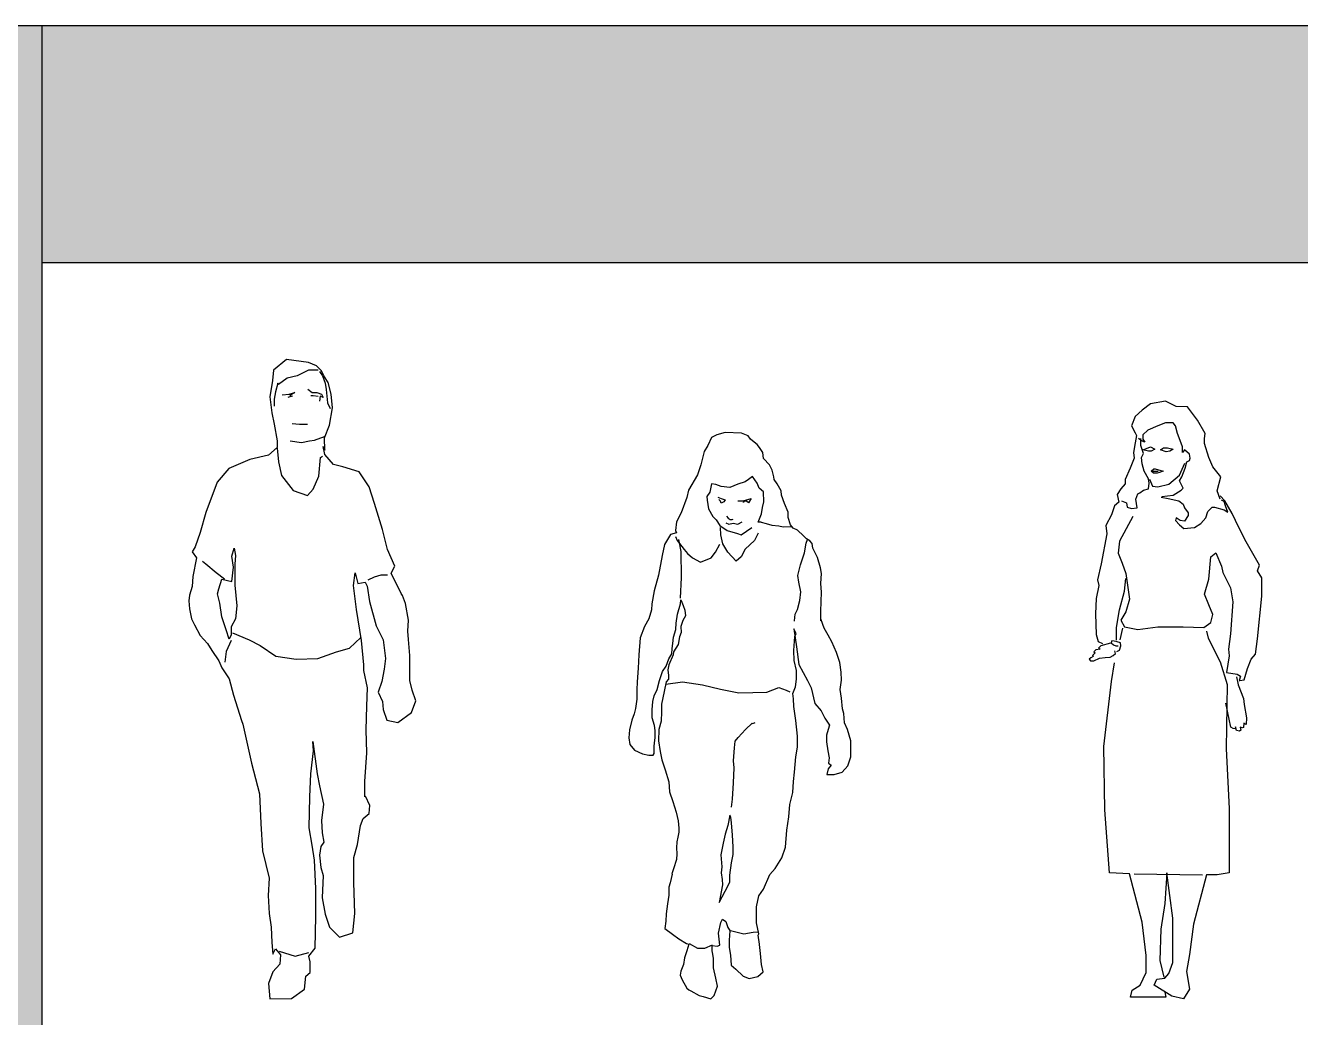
# Model space of a CAD drawing. Header units: millimetres. Extents: x 80073 to 99926, y 37306 to 52946.
# Drawn here: x 81981 to 85657, y 50086 to 52946 of the extents above; entities that cross this region are included whole.
import ezdxf

# ---------------------------------------------------------------- set-up
doc = ezdxf.new("R2010")
doc.units = ezdxf.units.MM
doc.layers.add('www.cad-blocks.net', color=7, linetype='Continuous')

# ---------------------------------------------------------------- blocks, each defined once
blk = doc.blocks.new('A$C25611613')
for p, q in [((0.2816, 1.8441), (0.244, 1.8137)), ((0.3442, 1.8351), (0.2816, 1.8441)), ((0.244, 1.8137), (0.2404, 1.7833)), ((0.3674, 1.8261), (0.3442, 1.8351)), ((0.3817, 1.8118), (0.3674, 1.8261)), ((0.3889, 1.7975), (0.3817, 1.8118)), ((0.2404, 1.7833), (0.2332, 1.7368)), ((0.4014, 1.7778), (0.3889, 1.7975)), ((0.4103, 1.7438), (0.4014, 1.7778)), ((0.2332, 1.7368), (0.2385, 1.6903)), ((0.4138, 1.7044), (0.4103, 1.7438)), ((0.4048, 1.6544), (0.4138, 1.7044)), ((0.2385, 1.6903), (0.2456, 1.6581)), ((0.2456, 1.6581), (0.2545, 1.6098)), ((0.3905, 1.6186), (0.4048, 1.6544)), ((0.3922, 1.5828), (0.3905, 1.6186)), ((0.2545, 1.5901), (0.2294, 1.5687)), ((0.2545, 1.6098), (0.2545, 1.5901)), ((0.3922, 1.5703), (0.3869, 1.5936)), ((0.3869, 1.5936), (0.3922, 1.5828)), ((0.1757, 1.5562), (0.1149, 1.5295)), ((0.2294, 1.5687), (0.1757, 1.5562)), ((0.4172, 1.5417), (0.3922, 1.5703)), ((0.1149, 1.5295), (0.0809, 1.4902)), ((0.444, 1.5345), (0.4172, 1.5417)), ((0.4905, 1.5201), (0.444, 1.5345)), ((0.5191, 1.4772), (0.4905, 1.5201)), ((0.0809, 1.4902), (0.0486, 1.4026)), ((0.5351, 1.4288), (0.5191, 1.4772)), ((0.0486, 1.4026), (0.0324, 1.3453)), ((0.5583, 1.3537), (0.5351, 1.4288)), ((0.0324, 1.3453), (0.0181, 1.3042)), ((0.5726, 1.2964), (0.5583, 1.3537)), ((0.0181, 1.3042), (0.0091, 1.2899)), ((0.0091, 1.2899), (0.0216, 1.272)), ((0.594, 1.2481), (0.5726, 1.2964)), ((0.0216, 1.272), (0.0108, 1.2184)), ((0.0108, 1.2184), (0.009, 1.1897)), ((0.4741, 1.1928), (0.4795, 1.2286)), ((0.4795, 1.2286), (0.4866, 1.1982)), ((0.5832, 1.2285), (0.594, 1.2481)), ((0.6118, 1.1694), (0.5832, 1.2285)), ((0.009, 1.1897), (0.0018, 1.1647)), ((0.4829, 1.123), (0.4741, 1.1928)), ((0.4866, 1.1982), (0.5081, 1.2017)), ((0.5081, 1.2017), (0.5134, 1.191)), ((0.5134, 1.191), (0.5205, 1.1462)), ((0.0018, 1.1647), (0, 1.1486)), ((0, 1.1486), (0.0018, 1.1254)), ((0.5205, 1.1462), (0.5401, 1.0765)), ((0.6153, 1.164), (0.6118, 1.1694)), ((0.6243, 1.1408), (0.6153, 1.164)), ((0.6331, 1.0925), (0.6243, 1.1408)), ((0.0018, 1.1254), (0.0071, 1.0967)), ((0.4971, 1.0336), (0.4829, 1.123)), ((0.0071, 1.0967), (0.016, 1.0788)), ((0.016, 1.0788), (0.0321, 1.0484)), ((0.5401, 1.0765), (0.5597, 1.0353)), ((0.6313, 1.0603), (0.6331, 1.0925)), ((0.0321, 1.0484), (0.0535, 1.0251)), ((0.1251, 1.0555), (0.1734, 1.0357)), ((0.1734, 1.0357), (0.2056, 1.0196)), ((0.4631, 1.0122), (0.4954, 1.0425)), ((0.5042, 0.9638), (0.4971, 1.0336)), ((0.5597, 1.0353), (0.5668, 0.9816)), ((0.6331, 1.037), (0.6313, 1.0603)), ((0.6366, 0.9905), (0.6331, 1.037)), ((0.0535, 1.0251), (0.066, 1.0054)), ((0.066, 1.0054), (0.0857, 0.975)), ((0.2056, 1.0196), (0.2502, 0.9891)), ((0.3719, 0.9818), (0.4255, 1.0015)), ((0.4255, 1.0015), (0.4631, 1.0122)), ((0.0857, 0.975), (0.0946, 0.9553)), ((0.2502, 0.9891), (0.3093, 0.9801)), ((0.3093, 0.9801), (0.3719, 0.9818)), ((0.5042, 0.9477), (0.5042, 0.9638)), ((0.5668, 0.9816), (0.5632, 0.9512)), ((0.6365, 0.9189), (0.6366, 0.9905)), ((0.0946, 0.9553), (0.116, 0.9231)), ((0.116, 0.9231), (0.1285, 0.8766)), ((0.5149, 0.8976), (0.5042, 0.9477)), ((0.5632, 0.9512), (0.556, 0.9155)), ((0.513, 0.844), (0.5149, 0.8976)), ((0.556, 0.9155), (0.5453, 0.8851)), ((0.5453, 0.8851), (0.5578, 0.8582)), ((0.6436, 0.8903), (0.6365, 0.9189)), ((0.6543, 0.8599), (0.6436, 0.8903)), ((0.1285, 0.8766), (0.1517, 0.8032)), ((0.5578, 0.8582), (0.5595, 0.835)), ((0.6418, 0.8259), (0.6543, 0.8599)), ((0.5112, 0.776), (0.513, 0.844)), ((0.5595, 0.835), (0.5702, 0.8045)), ((0.6024, 0.7974), (0.6418, 0.8259)), ((0.1517, 0.8032), (0.1552, 0.7925)), ((0.1552, 0.7925), (0.1801, 0.6798)), ((0.5129, 0.7098), (0.5112, 0.776)), ((0.5702, 0.8045), (0.6024, 0.7974)), ((0.359, 0.7153), (0.3573, 0.7422)), ((0.3573, 0.7422), (0.3697, 0.6491)), ((0.3518, 0.6492), (0.359, 0.7153)), ((0.5074, 0.6275), (0.5129, 0.7098)), ((0.1801, 0.6798), (0.2033, 0.5921)), ((0.3482, 0.583), (0.3518, 0.6492)), ((0.3697, 0.6491), (0.3768, 0.6152)), ((0.5074, 0.5828), (0.5074, 0.6275)), ((0.2033, 0.5921), (0.2068, 0.5062)), ((0.3768, 0.6152), (0.3875, 0.5615)), ((0.3463, 0.4936), (0.3482, 0.583)), ((0.3875, 0.5615), (0.3821, 0.515)), ((0.5092, 0.5846), (0.5074, 0.5828)), ((0.5216, 0.5578), (0.5092, 0.5846)), ((0.5198, 0.5345), (0.5216, 0.5578)), ((0.3821, 0.515), (0.3838, 0.4792)), ((0.4947, 0.5005), (0.5019, 0.5202)), ((0.5019, 0.5202), (0.5198, 0.5345)), ((0.2068, 0.5062), (0.2121, 0.4275)), ((0.3552, 0.4435), (0.3463, 0.4936)), ((0.3838, 0.4792), (0.3892, 0.4524)), ((0.4857, 0.4451), (0.4947, 0.5005)), ((0.3623, 0.4005), (0.3552, 0.4435)), ((0.3892, 0.4524), (0.3802, 0.4399)), ((0.475, 0.4076), (0.4857, 0.4451)), ((0.2121, 0.4275), (0.2316, 0.3488)), ((0.3802, 0.4399), (0.3766, 0.4148)), ((0.3766, 0.4148), (0.3801, 0.379)), ((0.4749, 0.3843), (0.475, 0.4076)), ((0.3658, 0.3182), (0.3623, 0.4005)), ((0.3801, 0.379), (0.3873, 0.3558)), ((0.4749, 0.336), (0.4749, 0.3843)), ((0.2316, 0.3488), (0.228, 0.2987)), ((0.3873, 0.3558), (0.3836, 0.2914)), ((0.4784, 0.2466), (0.4749, 0.336)), ((0.228, 0.2987), (0.2315, 0.2468)), ((0.3657, 0.2378), (0.3658, 0.3182)), ((0.3836, 0.2914), (0.3925, 0.2449)), ((0.2315, 0.2468), (0.2368, 0.2075)), ((0.3638, 0.1465), (0.3657, 0.2378)), ((0.3925, 0.2449), (0.405, 0.2073)), ((0.4729, 0.1911), (0.4784, 0.2466)), ((0.2368, 0.2075), (0.2386, 0.1628)), ((0.405, 0.2073), (0.4336, 0.1786)), ((0.4336, 0.1786), (0.4729, 0.1911)), ((0.2386, 0.1628), (0.2421, 0.1288)), ((0.2421, 0.1288), (0.2493, 0.1449)), ((0.2493, 0.1449), (0.2636, 0.127)), ((0.2636, 0.127), (0.2618, 0.1001)), ((0.3459, 0.1233), (0.3638, 0.1465)), ((0.3494, 0.1072), (0.3459, 0.1233)), ((0.2421, 0.0787), (0.2295, 0.0447)), ((0.2618, 0.1001), (0.2421, 0.0787)), ((0.3369, 0.0661), (0.3494, 0.0768)), ((0.3494, 0.0768), (0.3494, 0.1072)), ((0.2295, 0.0447), (0.233, 0)), ((0.3332, 0.0285), (0.3369, 0.0661)), ((0.233, 0), (0.2956, 0.0017)), ((0.2956, 0.0017), (0.3332, 0.0285))]:
    blk.add_line(p, q)
for points in [[(0.3728, 1.8136), (0.3442, 1.8136), (0.312, 1.7976), (0.2833, 1.7904), (0.2583, 1.7726), (0.2565, 1.7762), (0.2493, 1.7511), (0.2457, 1.7297), (0.2457, 1.71)], [(0.3764, 1.81), (0.3853, 1.7975), (0.3924, 1.776), (0.396, 1.7581), (0.3995, 1.7188), (0.4067, 1.7027)], [(0.269, 1.7422), (0.2886, 1.7439), (0.3048, 1.7493), (0.2904, 1.7403), (0.2976, 1.7386), (0.2851, 1.735)], [(0.3423, 1.7582), (0.3548, 1.7492), (0.3691, 1.7492), (0.3817, 1.7438), (0.387, 1.7349), (0.3781, 1.7385), (0.3763, 1.7242)], [(0.3512, 1.7403), (0.3584, 1.7403), (0.3727, 1.7385)], [(0.2975, 1.6598), (0.319, 1.658), (0.3368, 1.658), (0.3422, 1.658)], [(0.2921, 1.6098), (0.3243, 1.6044), (0.3475, 1.6097), (0.3618, 1.6115), (0.3905, 1.6222)], [(0.2545, 1.5883), (0.258, 1.549), (0.2669, 1.5096), (0.3009, 1.4667), (0.342, 1.4523), (0.3581, 1.4702), (0.3742, 1.5077), (0.3797, 1.5614), (0.385, 1.565)], [(0.1307, 1.3005), (0.1343, 1.279), (0.1325, 1.254), (0.1324, 1.1932), (0.1377, 1.1341), (0.1341, 1.0966), (0.1215, 1.0733), (0.1215, 1.0501), (0.1161, 1.0376), (0.1072, 1.0644), (0.0947, 1.102), (0.0894, 1.1414), (0.0823, 1.1682), (0.0859, 1.1825), (0.0949, 1.2111), (0.1235, 1.2039), (0.1289, 1.2451), (0.1236, 1.2773), (0.1307, 1.3005)], [(0.102, 1.2111), (0.0788, 1.229), (0.0484, 1.2541), (0.0395, 1.2613)], [(0.517, 1.2088), (0.5349, 1.2178), (0.5546, 1.2231), (0.5725, 1.2231)], [(0.1215, 1.034), (0.1072, 1.0018), (0.1035, 0.9714)], [(0.26, 0.1377), (0.3065, 0.1233), (0.3459, 0.134)]]:
    blk.add_lwpolyline(points)
blk = doc.blocks.new('A$C5254737B')
for p, q in [((0.2382, 1.6194), (0.2271, 1.5961)), ((0.253, 1.6268), (0.2382, 1.6194)), ((0.2776, 1.6341), (0.253, 1.6268)), ((0.3244, 1.6315), (0.2776, 1.6341)), ((0.344, 1.6241), (0.3244, 1.6315)), ((0.3502, 1.6142), (0.344, 1.6241)), ((0.2271, 1.5961), (0.2172, 1.5789)), ((0.3563, 1.6093), (0.3502, 1.6142)), ((0.3698, 1.5994), (0.3563, 1.6093)), ((0.376, 1.5908), (0.3698, 1.5994)), ((0.3858, 1.576), (0.376, 1.5908)), ((0.2172, 1.5789), (0.2073, 1.5407)), ((0.3882, 1.5588), (0.3858, 1.576)), ((0.4054, 1.5403), (0.3882, 1.5588)), ((0.1974, 1.5112), (0.1714, 1.467)), ((0.2073, 1.5407), (0.1974, 1.5112)), ((0.4127, 1.5255), (0.4054, 1.5403)), ((0.4176, 1.5058), (0.4127, 1.5255)), ((0.2379, 1.4853), (0.2329, 1.4619)), ((0.2502, 1.484), (0.2379, 1.4853)), ((0.2662, 1.4778), (0.2502, 1.484)), ((0.2908, 1.4753), (0.2662, 1.4778)), ((0.3142, 1.4851), (0.2908, 1.4753)), ((0.3351, 1.4912), (0.3142, 1.4851)), ((0.345, 1.4986), (0.3351, 1.4912)), ((0.3561, 1.5072), (0.345, 1.4986)), ((0.3696, 1.4874), (0.3561, 1.5072)), ((0.3757, 1.4727), (0.3696, 1.4874)), ((0.388, 1.4628), (0.3757, 1.4727)), ((0.4188, 1.4984), (0.4176, 1.5058)), ((0.4274, 1.4861), (0.4188, 1.4984)), ((0.4384, 1.4651), (0.4274, 1.4861)), ((0.1664, 1.4461), (0.1503, 1.4018)), ((0.1714, 1.467), (0.1664, 1.4461)), ((0.2329, 1.4619), (0.2243, 1.4496)), ((0.2243, 1.4496), (0.2255, 1.4385)), ((0.2255, 1.4385), (0.2291, 1.4139)), ((0.2563, 1.4471), (0.2661, 1.4434)), ((0.2636, 1.436), (0.2587, 1.4409)), ((0.2661, 1.4298), (0.2636, 1.436)), ((0.2661, 1.4434), (0.2772, 1.4397)), ((0.2772, 1.4397), (0.2735, 1.4335)), ((0.3141, 1.4371), (0.3252, 1.4371)), ((0.3252, 1.4371), (0.3362, 1.4383)), ((0.3301, 1.4322), (0.3289, 1.4371)), ((0.3325, 1.4358), (0.3301, 1.4322)), ((0.3387, 1.4358), (0.3325, 1.4358)), ((0.3362, 1.4383), (0.3523, 1.4432)), ((0.3448, 1.4309), (0.3387, 1.4358)), ((0.3473, 1.4358), (0.3448, 1.4309)), ((0.3523, 1.4432), (0.3473, 1.4358)), ((0.3891, 1.4333), (0.388, 1.4628)), ((0.4396, 1.4528), (0.4384, 1.4651)), ((0.4482, 1.4294), (0.4396, 1.4528)), ((0.1503, 1.4018), (0.1368, 1.376)), ((0.2291, 1.4139), (0.2414, 1.3918)), ((0.2735, 1.4335), (0.2661, 1.4298)), ((0.373, 1.3755), (0.3817, 1.3988)), ((0.3817, 1.3988), (0.3854, 1.4173)), ((0.3854, 1.4173), (0.3891, 1.4333)), ((0.4592, 1.4036), (0.4482, 1.4294)), ((0.4592, 1.3888), (0.4592, 1.4036)), ((0.1368, 1.376), (0.1342, 1.3514)), ((0.2414, 1.3918), (0.2512, 1.3819)), ((0.2512, 1.3819), (0.2622, 1.3659)), ((0.2622, 1.3659), (0.2831, 1.351)), ((0.2795, 1.3732), (0.2881, 1.3695)), ((0.2808, 1.3929), (0.2857, 1.3867)), ((0.2857, 1.3867), (0.2918, 1.383)), ((0.2881, 1.3695), (0.3004, 1.3719)), ((0.2918, 1.383), (0.298, 1.383)), ((0.298, 1.383), (0.3004, 1.3842)), ((0.3004, 1.3719), (0.3139, 1.3694)), ((0.3139, 1.3694), (0.3263, 1.3756)), ((0.3816, 1.3754), (0.373, 1.3755)), ((0.3816, 1.3754), (0.3952, 1.3717)), ((0.3952, 1.3717), (0.4124, 1.3668)), ((0.4124, 1.3668), (0.4321, 1.3643)), ((0.4321, 1.3643), (0.4444, 1.3618)), ((0.4444, 1.3618), (0.4699, 1.3626)), ((0.4653, 1.3679), (0.4592, 1.3888)), ((0.4739, 1.358), (0.4653, 1.3679)), ((0.1194, 1.3391), (0.1022, 1.3108)), ((0.1367, 1.344), (0.1194, 1.3391)), ((0.1342, 1.3514), (0.1367, 1.344)), ((0.1342, 1.3342), (0.1391, 1.3218)), ((0.1501, 1.291), (0.144, 1.3255)), ((0.2646, 1.3388), (0.2635, 1.3597)), ((0.2707, 1.3129), (0.2646, 1.3388)), ((0.2831, 1.351), (0.3126, 1.3424)), ((0.3126, 1.3424), (0.3237, 1.3387)), ((0.3237, 1.3387), (0.3545, 1.3595)), ((0.3729, 1.3435), (0.3618, 1.3226)), ((0.4862, 1.3518), (0.4739, 1.358)), ((0.5034, 1.3358), (0.4862, 1.3518)), ((0.512, 1.3272), (0.5034, 1.3358)), ((0.5107, 1.3149), (0.5145, 1.3255)), ((0.5218, 1.321), (0.512, 1.3272)), ((0.1022, 1.3108), (0.0959, 1.2789)), ((0.1391, 1.3218), (0.1587, 1.296)), ((0.1512, 1.216), (0.1501, 1.291)), ((0.1587, 1.296), (0.1685, 1.2849)), ((0.2374, 1.2724), (0.2498, 1.2884)), ((0.2498, 1.2884), (0.2621, 1.3117)), ((0.2855, 1.2883), (0.2707, 1.3129)), ((0.3088, 1.2624), (0.2855, 1.2883)), ((0.3347, 1.2968), (0.3236, 1.2747)), ((0.3618, 1.3226), (0.3347, 1.2968)), ((0.5057, 1.2866), (0.5107, 1.3149)), ((0.5279, 1.3136), (0.5218, 1.321)), ((0.5304, 1.3), (0.5279, 1.3136)), ((0.5438, 1.2729), (0.5304, 1.3)), ((0.0959, 1.2789), (0.0847, 1.2223)), ((0.1685, 1.2849), (0.1833, 1.2725)), ((0.1833, 1.2725), (0.2066, 1.2602)), ((0.2066, 1.2602), (0.2374, 1.2724)), ((0.3236, 1.2747), (0.3088, 1.2624)), ((0.4871, 1.2214), (0.4946, 1.2521)), ((0.4946, 1.2521), (0.5057, 1.2866)), ((0.5524, 1.2434), (0.5438, 1.2729)), ((0.0847, 1.2223), (0.0723, 1.1768)), ((0.1486, 1.1557), (0.1512, 1.216)), ((0.4895, 1.2017), (0.4871, 1.2214)), ((0.5548, 1.2274), (0.5524, 1.2434)), ((0.5535, 1.1979), (0.5548, 1.2274)), ((0.0723, 1.1768), (0.0661, 1.1399)), ((0.4956, 1.1746), (0.4895, 1.2017)), ((0.5547, 1.1732), (0.5535, 1.1979)), ((0.0661, 1.1399), (0.0648, 1.1227)), ((0.1399, 1.1102), (0.1485, 1.1397)), ((0.1485, 1.1397), (0.1498, 1.1508)), ((0.1498, 1.1508), (0.151, 1.1495)), ((0.151, 1.1495), (0.1559, 1.1348)), ((0.4857, 1.1229), (0.4931, 1.1488)), ((0.4931, 1.1488), (0.4956, 1.1746)), ((0.5533, 1.1179), (0.5546, 1.1462)), ((0.5546, 1.1462), (0.5547, 1.1732)), ((0.0648, 1.1227), (0.0574, 1.0968)), ((0.1361, 1.0843), (0.1399, 1.1102)), ((0.1632, 1.1052), (0.1558, 1.0917)), ((0.1559, 1.1348), (0.1608, 1.1212)), ((0.1608, 1.1212), (0.1632, 1.1052)), ((0.477, 1.091), (0.4795, 1.1094)), ((0.4795, 1.1094), (0.4857, 1.1229)), ((0.5533, 1.0908), (0.5533, 1.1179)), ((0.045, 1.0747), (0.0326, 1.0415)), ((0.0574, 1.0968), (0.045, 1.0747)), ((0.1348, 1.0659), (0.1361, 1.0843)), ((0.1558, 1.0917), (0.1496, 1.0745)), ((0.1496, 1.0745), (0.1508, 1.0572)), ((0.4818, 1.054), (0.4757, 1.0676)), ((0.4757, 1.0676), (0.483, 1.0159)), ((0.477, 1.0897), (0.477, 1.091)), ((0.5545, 1.0933), (0.5533, 1.0908)), ((0.5631, 1.0699), (0.5545, 1.0933)), ((0.5741, 1.0489), (0.5631, 1.0699)), ((0.0326, 1.0415), (0.0288, 0.9923)), ((0.1261, 1.0253), (0.1286, 1.0438)), ((0.1286, 1.0438), (0.1348, 1.0659)), ((0.1459, 1.0449), (0.1421, 1.0228)), ((0.1508, 1.0572), (0.1459, 1.0449)), ((0.4756, 1.0048), (0.4781, 1.0454)), ((0.4781, 1.0454), (0.4818, 1.054)), ((0.5851, 1.0304), (0.5741, 1.0489)), ((0.5986, 0.9996), (0.5851, 1.0304)), ((0.115, 0.981), (0.1236, 0.9958)), ((0.1236, 0.9958), (0.1249, 1.0105)), ((0.1249, 1.0105), (0.1261, 1.0253)), ((0.1285, 1.0007), (0.1273, 0.9921)), ((0.1421, 1.0228), (0.1285, 1.0007)), ((0.4767, 0.9765), (0.4756, 1.0048)), ((0.483, 1.0159), (0.4902, 0.9642)), ((0.6084, 0.9701), (0.5986, 0.9996)), ((0.0288, 0.9923), (0.0263, 0.9542)), ((0.0964, 0.9442), (0.1075, 0.9601)), ((0.1075, 0.9601), (0.115, 0.981)), ((0.1149, 0.9638), (0.1124, 0.949)), ((0.1273, 0.9921), (0.1149, 0.9638)), ((0.4828, 0.947), (0.4767, 0.9765)), ((0.4902, 0.9642), (0.5147, 0.9186)), ((0.612, 0.943), (0.6084, 0.9701)), ((0.0263, 0.9542), (0.0237, 0.9148)), ((0.0877, 0.9183), (0.0964, 0.9442)), ((0.1136, 0.922), (0.1074, 0.9146)), ((0.1124, 0.949), (0.1136, 0.933)), ((0.1136, 0.933), (0.1136, 0.922)), ((0.4802, 0.9002), (0.4828, 0.9224)), ((0.4828, 0.9224), (0.4828, 0.947)), ((0.6094, 0.8926), (0.6132, 0.9196)), ((0.6132, 0.9196), (0.612, 0.943)), ((0.0225, 0.8914), (0.0224, 0.8643)), ((0.0237, 0.9148), (0.0225, 0.8914)), ((0.0729, 0.8741), (0.0815, 0.8925)), ((0.0815, 0.8925), (0.0877, 0.9183)), ((0.1012, 0.8863), (0.0937, 0.8506)), ((0.1074, 0.9146), (0.1012, 0.8863)), ((0.106, 0.9081), (0.1542, 0.9145)), ((0.1542, 0.9145), (0.212, 0.9057)), ((0.212, 0.9057), (0.2637, 0.8933)), ((0.2637, 0.8933), (0.3165, 0.8834)), ((0.3165, 0.8834), (0.3978, 0.8844)), ((0.3978, 0.8844), (0.4322, 0.8979)), ((0.4322, 0.8979), (0.4532, 0.8904)), ((0.4532, 0.8904), (0.4642, 0.8855)), ((0.4728, 0.8806), (0.4802, 0.9002)), ((0.5147, 0.9186), (0.5258, 0.8977)), ((0.5258, 0.8977), (0.5355, 0.8521)), ((0.6131, 0.8679), (0.6094, 0.8926)), ((0.0224, 0.8643), (0.0186, 0.8373)), ((0.0666, 0.8335), (0.0691, 0.8581)), ((0.0691, 0.8581), (0.0729, 0.8741)), ((0.0937, 0.8506), (0.0937, 0.8285)), ((0.474, 0.8658), (0.4728, 0.8806)), ((0.4752, 0.8436), (0.474, 0.8658)), ((0.5355, 0.8521), (0.5539, 0.8311)), ((0.6155, 0.8372), (0.6131, 0.8679)), ((0.0149, 0.8225), (0.0087, 0.8041)), ((0.0186, 0.8373), (0.0149, 0.8225)), ((0.0666, 0.8113), (0.0666, 0.8335)), ((0.0739, 0.7892), (0.0666, 0.8113)), ((0.0937, 0.8285), (0.0924, 0.8014)), ((0.4813, 0.803), (0.4752, 0.8436)), ((0.5539, 0.8311), (0.565, 0.8102)), ((0.565, 0.8102), (0.5784, 0.7893)), ((0.6191, 0.8236), (0.6155, 0.8372)), ((0.6215, 0.7965), (0.6191, 0.8236)), ((0.0013, 0.7758), (0, 0.7536)), ((0.0087, 0.8041), (0.0013, 0.7758)), ((0.0751, 0.7744), (0.0739, 0.7892)), ((0.0751, 0.7535), (0.0751, 0.7744)), ((0.0862, 0.7768), (0.0849, 0.7448)), ((0.0924, 0.8014), (0.0862, 0.7768)), ((0.315, 0.7542), (0.336, 0.7775)), ((0.336, 0.7775), (0.3557, 0.7959)), ((0.3557, 0.7959), (0.357, 0.7947)), ((0.357, 0.7947), (0.3643, 0.7971)), ((0.4861, 0.7575), (0.4813, 0.803)), ((0.5747, 0.777), (0.5698, 0.761)), ((0.5784, 0.7893), (0.5747, 0.777)), ((0.6301, 0.7768), (0.6215, 0.7965)), ((0.6399, 0.7448), (0.6301, 0.7768)), ((0, 0.7536), (0.0024, 0.7339)), ((0.0725, 0.7289), (0.075, 0.7461)), ((0.075, 0.7461), (0.0751, 0.7535)), ((0.0849, 0.7448), (0.0897, 0.7141)), ((0.3039, 0.7246), (0.3064, 0.7431)), ((0.3064, 0.7431), (0.315, 0.7542)), ((0.486, 0.7267), (0.4861, 0.7575)), ((0.5698, 0.761), (0.5697, 0.7413)), ((0.5697, 0.7413), (0.5734, 0.7154)), ((0.6398, 0.7251), (0.6399, 0.7448)), ((0.0024, 0.7339), (0.0159, 0.7179)), ((0.0159, 0.7179), (0.0393, 0.7068)), ((0.0393, 0.7068), (0.0577, 0.703)), ((0.0577, 0.703), (0.0651, 0.703)), ((0.0651, 0.703), (0.07, 0.703)), ((0.07, 0.703), (0.0725, 0.7079)), ((0.0725, 0.7079), (0.0725, 0.7289)), ((0.0897, 0.7141), (0.0946, 0.6894)), ((0.3013, 0.6865), (0.3039, 0.7246)), ((0.481, 0.6984), (0.486, 0.7267)), ((0.5734, 0.7154), (0.577, 0.6957)), ((0.6398, 0.6981), (0.6398, 0.7251)), ((0.0946, 0.6894), (0.1044, 0.6611)), ((0.3012, 0.6237), (0.3038, 0.6668)), ((0.3038, 0.6668), (0.3013, 0.6865)), ((0.4772, 0.6541), (0.481, 0.6984)), ((0.5745, 0.6637), (0.5707, 0.6478)), ((0.5831, 0.6748), (0.5745, 0.6637)), ((0.577, 0.6957), (0.5757, 0.6797)), ((0.5757, 0.6797), (0.5831, 0.6748)), ((0.6151, 0.6538), (0.6311, 0.6722)), ((0.6311, 0.6722), (0.6398, 0.6981)), ((0.1044, 0.6611), (0.1154, 0.6266)), ((0.1154, 0.6266), (0.1166, 0.5971)), ((0.4722, 0.5951), (0.4747, 0.6271)), ((0.4747, 0.6271), (0.4772, 0.6541)), ((0.5707, 0.6478), (0.5917, 0.6477)), ((0.5917, 0.6477), (0.6151, 0.6538)), ((0.1166, 0.5971), (0.1263, 0.57)), ((0.2986, 0.5758), (0.3012, 0.6237)), ((0.4635, 0.5606), (0.4722, 0.5951)), ((0.1263, 0.57), (0.1361, 0.5392)), ((0.2961, 0.5536), (0.2986, 0.5758)), ((0.4609, 0.5249), (0.4635, 0.5606)), ((0.1361, 0.5392), (0.1422, 0.5134)), ((0.2911, 0.5302), (0.2849, 0.5007)), ((0.2936, 0.5241), (0.2911, 0.5302)), ((0.296, 0.5081), (0.2936, 0.5241)), ((0.4547, 0.4868), (0.4609, 0.5249)), ((0.1434, 0.4814), (0.1409, 0.4666)), ((0.1422, 0.5134), (0.1434, 0.4924)), ((0.1434, 0.4924), (0.1434, 0.4814)), ((0.2849, 0.5007), (0.2775, 0.4749)), ((0.2984, 0.4724), (0.296, 0.5081)), ((0.4509, 0.4376), (0.4547, 0.4868)), ((0.1384, 0.4531), (0.1371, 0.4358)), ((0.1409, 0.4666), (0.1384, 0.4531)), ((0.2713, 0.4491), (0.265, 0.4159)), ((0.2775, 0.4749), (0.2713, 0.4491)), ((0.3008, 0.4392), (0.2984, 0.4724)), ((0.1383, 0.4186), (0.137, 0.4026)), ((0.1371, 0.4358), (0.1383, 0.4186)), ((0.265, 0.4159), (0.2674, 0.3814)), ((0.2958, 0.3924), (0.3007, 0.417)), ((0.3007, 0.417), (0.3008, 0.4392)), ((0.4212, 0.3761), (0.441, 0.4069)), ((0.441, 0.4069), (0.4509, 0.4376)), ((0.1284, 0.3756), (0.1234, 0.3608)), ((0.137, 0.4026), (0.1284, 0.3756)), ((0.2674, 0.3814), (0.2662, 0.3642)), ((0.2908, 0.3567), (0.2958, 0.3924)), ((0.4064, 0.3589), (0.4212, 0.3761)), ((0.1184, 0.335), (0.1147, 0.3227)), ((0.1246, 0.3596), (0.1184, 0.335)), ((0.1234, 0.3608), (0.1246, 0.3596)), ((0.2662, 0.3642), (0.2686, 0.3445)), ((0.2686, 0.3445), (0.2698, 0.3297)), ((0.2771, 0.3112), (0.2907, 0.3371)), ((0.2907, 0.3371), (0.2908, 0.3567)), ((0.3879, 0.3171), (0.4064, 0.3589)), ((0.1147, 0.2993), (0.1109, 0.2747)), ((0.1147, 0.3227), (0.1147, 0.2993)), ((0.2698, 0.3297), (0.2598, 0.2781)), ((0.2598, 0.2781), (0.2771, 0.3112)), ((0.3681, 0.2655), (0.3743, 0.2975)), ((0.3743, 0.2975), (0.3879, 0.3171)), ((0.1109, 0.2747), (0.1072, 0.2452)), ((0.368, 0.22), (0.3681, 0.2655)), ((0.1059, 0.2243), (0.1034, 0.2033)), ((0.1072, 0.2452), (0.1059, 0.2243)), ((0.2646, 0.2202), (0.2696, 0.23)), ((0.2696, 0.23), (0.2794, 0.2239)), ((0.2794, 0.2239), (0.2855, 0.2066)), ((0.1034, 0.2033), (0.1255, 0.1873)), ((0.1255, 0.1873), (0.1439, 0.1737)), ((0.2584, 0.1895), (0.2646, 0.2202)), ((0.262, 0.155), (0.2584, 0.1895)), ((0.2855, 0.2066), (0.2904, 0.198)), ((0.2904, 0.1968), (0.2891, 0.1697)), ((0.2904, 0.198), (0.2904, 0.1968)), ((0.2929, 0.198), (0.331, 0.1881)), ((0.331, 0.1881), (0.3581, 0.1929)), ((0.3581, 0.1929), (0.3741, 0.1941)), ((0.3741, 0.188), (0.368, 0.22)), ((0.3728, 0.1843), (0.3741, 0.188)), ((0.3765, 0.1584), (0.3728, 0.1843)), ((0.1439, 0.1737), (0.166, 0.1601)), ((0.166, 0.1601), (0.1722, 0.1577)), ((0.1722, 0.1577), (0.1672, 0.1392)), ((0.1734, 0.1601), (0.198, 0.1465)), ((0.2189, 0.1465), (0.2411, 0.1563)), ((0.2398, 0.1464), (0.2398, 0.1538)), ((0.2398, 0.1538), (0.2546, 0.1525)), ((0.2546, 0.1525), (0.262, 0.155)), ((0.2891, 0.1697), (0.2891, 0.1488)), ((0.2891, 0.1488), (0.2927, 0.1266)), ((0.3764, 0.1572), (0.3765, 0.1584)), ((0.3789, 0.1314), (0.3764, 0.1572)), ((0.1598, 0.1183), (0.1573, 0.0999)), ((0.1672, 0.1392), (0.1598, 0.1183)), ((0.198, 0.1465), (0.2189, 0.1465)), ((0.2398, 0.139), (0.2398, 0.1464)), ((0.2423, 0.1292), (0.2398, 0.139)), ((0.2435, 0.1169), (0.2423, 0.1292)), ((0.2434, 0.0898), (0.2435, 0.1169)), ((0.2927, 0.1266), (0.2951, 0.0971)), ((0.3825, 0.0993), (0.3789, 0.1314)), ((0.1499, 0.0802), (0.1474, 0.0691)), ((0.1573, 0.0999), (0.1499, 0.0802)), ((0.2507, 0.0603), (0.2434, 0.0898)), ((0.2951, 0.0971), (0.3086, 0.086)), ((0.3086, 0.086), (0.3295, 0.0662)), ((0.3713, 0.0649), (0.3873, 0.0784)), ((0.3873, 0.0784), (0.3825, 0.0993)), ((0.1474, 0.0691), (0.1535, 0.0556)), ((0.1535, 0.0556), (0.167, 0.0309)), ((0.2457, 0.0098), (0.2556, 0.0369)), ((0.2556, 0.0369), (0.2507, 0.0603)), ((0.3295, 0.0662), (0.3467, 0.0588)), ((0.3467, 0.0588), (0.3713, 0.0649)), ((0.167, 0.0309), (0.1731, 0.026)), ((0.1731, 0.026), (0.178, 0.0235)), ((0.178, 0.0235), (0.2026, 0.0099)), ((0.2026, 0.0099), (0.2137, 0.0074)), ((0.2137, 0.0074), (0.2358, 0)), ((0.2358, 0), (0.2457, 0.0098))]:
    blk.add_line(p, q)
blk = doc.blocks.new('A$C17C217EB')
for p, q in [((0.1823, 1.5226), (0.1985, 1.5226)), ((0.0887, 1.0362), (0.097, 1.0694)), ((0.1299, 0.3611), (0.3262, 0.3582))]:
    blk.add_line(p, q)
for points in [[(0.377, 1.441), (0.3688, 1.4654), (0.379, 1.5062), (0.3566, 1.5348), (0.3443, 1.5613), (0.3321, 1.6021), (0.3321, 1.6164), (0.3341, 1.6307), (0.3117, 1.6695), (0.2831, 1.7082), (0.2503, 1.7087), (0.2198, 1.7245), (0.1769, 1.7164), (0.1524, 1.698), (0.132, 1.6797), (0.1218, 1.6531), (0.132, 1.6327), (0.136, 1.6246), (0.132, 1.6042), (0.1279, 1.5756), (0.1299, 1.5593), (0.1177, 1.5307), (0.1034, 1.4981), (0.1034, 1.4858), (0.0911, 1.4716), (0.0809, 1.4552), (0.085, 1.4328), (0.0727, 1.4226), (0.0646, 1.3961), (0.0482, 1.3655), (0.0503, 1.341), (0.0339, 1.2553), (0.0237, 1.2084), (0.0278, 1.1921), (0.0197, 1.1553), (0.0176, 1.1104), (0.0197, 1.0513), (0.0258, 1.0309), (0.038, 1.0248)], [(0.2096, 1.4491), (0.2422, 1.4532), (0.2647, 1.4675), (0.2708, 1.4736), (0.2606, 1.494), (0.2667, 1.5062), (0.2769, 1.5307), (0.281, 1.5491), (0.2892, 1.5532), (0.2912, 1.5593), (0.2892, 1.5715), (0.2749, 1.5838), (0.2688, 1.5756), (0.2688, 1.5919), (0.2626, 1.6103), (0.2545, 1.6307), (0.2484, 1.6531), (0.2422, 1.6613), (0.2198, 1.6613), (0.1973, 1.6531), (0.1687, 1.6409), (0.1544, 1.6266), (0.1544, 1.6144), (0.1605, 1.6062), (0.1524, 1.6083), (0.1422, 1.6164)], [(0.0932, 1.4369), (0.1075, 1.4308), (0.1095, 1.4185), (0.1218, 1.4144), (0.1381, 1.4165), (0.136, 1.4287), (0.134, 1.441), (0.1401, 1.4573), (0.1463, 1.4593), (0.1565, 1.4675), (0.1708, 1.4716), (0.1728, 1.4879), (0.1708, 1.5001), (0.1585, 1.5226), (0.1524, 1.543), (0.1503, 1.5613), (0.1565, 1.5736), (0.1483, 1.596), (0.1483, 1.6164)], [(0.174, 1.4993), (0.1824, 1.4792), (0.1982, 1.4771), (0.2299, 1.4845), (0.2605, 1.5109), (0.2753, 1.5457)], [(0.1253, 1.3915), (0.087, 1.3206), (0.083, 1.2859), (0.0952, 1.2573), (0.1054, 1.2267), (0.1156, 1.1533), (0.1054, 1.1166), (0.0911, 1.0921), (0.1013, 1.0737), (0.1401, 1.0656), (0.1973, 1.0737), (0.2708, 1.0737), (0.33, 1.0717), (0.3505, 1.086), (0.3566, 1.1084), (0.3443, 1.137), (0.3321, 1.1676), (0.3443, 1.2104), (0.3503, 1.2748), (0.3646, 1.2871), (0.381, 1.2483), (0.3851, 1.2299), (0.4076, 1.1859), (0.4138, 1.1451), (0.4076, 1.0533), (0.4015, 1.0084), (0.4035, 0.9901), (0.3954, 0.9411), (0.426, 0.937), (0.4362, 0.9309), (0.4321, 0.9187), (0.4342, 0.9187), (0.4464, 0.9207), (0.4566, 0.9533), (0.4668, 0.9799), (0.4791, 0.9942), (0.4852, 1.039), (0.4975, 1.1614), (0.4975, 1.2145), (0.4852, 1.2349), (0.4913, 1.2512), (0.4485, 1.3247), (0.4219, 1.3798), (0.4117, 1.4002), (0.3913, 1.4369), (0.377, 1.4512)], [(0.2075, 1.4471), (0.2279, 1.443), (0.2586, 1.4369), (0.2708, 1.4267), (0.2749, 1.4165), (0.2851, 1.4022), (0.2851, 1.394), (0.2749, 1.3777), (0.2626, 1.3798), (0.2504, 1.3879), (0.2484, 1.3798), (0.2606, 1.3675), (0.2729, 1.3573), (0.3035, 1.3594), (0.3219, 1.3716), (0.3362, 1.3879), (0.3423, 1.4063), (0.3545, 1.4185), (0.3607, 1.4185), (0.3892, 1.4104), (0.3995, 1.4042), (0.3933, 1.4226), (0.3892, 1.4348), (0.3811, 1.4389)], [(0.0789, 1.035), (0.0789, 1.0717), (0.087, 1.1227), (0.1013, 1.1757), (0.1054, 1.2125)], [(0.0795, 1.0019), (0.0871, 1.0061), (0.0906, 1.0181), (0.0897, 1.0275), (0.0803, 1.03), (0.0718, 1.0317), (0.0649, 1.0326), (0.0632, 1.0275), (0.0701, 1.0215), (0.0769, 1.0181), (0.0837, 1.0181)], [(0.3376, 1.0604), (0.3433, 1.0405), (0.3774, 0.9723), (0.3973, 0.9069), (0.3945, 0.7221), (0.403, 0.5487), (0.403, 0.3639), (0.3689, 0.3582), (0.3376, 0.3582), (0.3006, 0.2161), (0.2892, 0.1279), (0.2807, 0.0796), (0.2892, 0.0284), (0.2722, 0), (0.238, 0.0085), (0.1868, 0.0398), (0.1953, 0.0569), (0.2181, 0.0597), (0.2295, 0.0739), (0.2409, 0.1052), (0.2409, 0.145), (0.2409, 0.2331), (0.2238, 0.3639), (0.2181, 0.2758), (0.2067, 0.2018), (0.2039, 0.1109), (0.2152, 0.0625)], [(0.0615, 1.0266), (0.0333, 1.0189), (0.0265, 1.0121), (0.0316, 1.0087), (0.0188, 1.007), (0.0128, 1.001), (0.0171, 0.9984), (0.0128, 0.9942), (0.0094, 0.9908), (0.0111, 0.9873), (0.0043, 0.9839), (0, 0.9797), (0.0034, 0.9754), (0.0128, 0.9754), (0.0299, 0.9831), (0.0461, 0.9848), (0.0607, 0.9856), (0.0692, 0.9908), (0.0752, 0.9967), (0.0735, 1.0036)], [(0.2181, 0.0199), (0.2209, 0.0057), (0.1185, 0.0057), (0.1242, 0.0256), (0.147, 0.0398), (0.164, 0.0768), (0.164, 0.1251), (0.1526, 0.2217), (0.1157, 0.3611), (0.0588, 0.3639), (0.0445, 0.5458), (0.0417, 0.7278), (0.0644, 0.9154), (0.073, 0.9694)], [(0.4246, 0.9293), (0.4289, 0.9062), (0.4451, 0.867), (0.4468, 0.8491), (0.4537, 0.8106), (0.4528, 0.7919), (0.446, 0.7953), (0.4451, 0.7833), (0.4417, 0.7816), (0.4349, 0.7842), (0.4366, 0.7756), (0.4332, 0.7722), (0.4246, 0.7739), (0.4221, 0.785), (0.4212, 0.7791), (0.4152, 0.7799), (0.4084, 0.7842), (0.3939, 0.8533)]]:
    blk.add_lwpolyline(points)
for points in [[(0.1544, 1.5838), (0.1646, 1.5879), (0.1769, 1.5919), (0.1891, 1.5858), (0.1789, 1.5797), (0.1708, 1.5797)], [(0.2055, 1.5838), (0.2136, 1.5899), (0.2259, 1.5899), (0.2422, 1.5858), (0.232, 1.5797), (0.2218, 1.5777)], [(0.1782, 1.5226), (0.186, 1.5287), (0.1901, 1.5287), (0.2127, 1.5226), (0.2025, 1.5185), (0.1956, 1.5164), (0.1851, 1.5169)]]:
    blk.add_lwpolyline(points, close=True)
blk = doc.blocks.new('format')
at = {"layer": 'www.cad-blocks.net', "true_color": 0x444444}
blk.add_hatch(color=250, dxfattribs=at).paths.add_polyline_path([(80073, 52946.5), (80073, 37305.6), (82028.4, 37305.6), (82028.4, 52946.5)])
at = {"layer": 'www.cad-blocks.net', "true_color": 0x546d8e}
h = blk.add_hatch(color=155, dxfattribs=at)
h.set_gradient(color1=(68, 68, 68), color2=(84, 109, 142), tint=1)
h.paths.add_polyline_path([(82028.4, 52946.5), (82028.4, 52262.9), (99925.9, 52262.9), (99925.9, 52946.5)])
at = {"layer": 'www.cad-blocks.net', "color": 250, "true_color": 0x444444}
for p, q in [((80073, 52946.5), (82028.4, 52946.5)), ((82028.4, 52946.5), (82028.4, 37305.6))]:
    blk.add_line(p, q, dxfattribs=at)
at = {"layer": 'www.cad-blocks.net'}
blk.add_line((82028.4, 52946.5), (82028.4, 37305.6), dxfattribs=at)
at = {"layer": 'www.cad-blocks.net', "color": 155, "true_color": 0x546d8e}
for p, q in [((82028.4, 52946.5), (99925.9, 52946.5)), ((82028.4, 52262.9), (99925.9, 52262.9)), ((82028.4, 52262.9), (82028.4, 37806.9)), ((82028.4, 52262.9), (99925.9, 52262.9))]:
    blk.add_line(p, q, dxfattribs=at)

msp = doc.modelspace()

# ---------------------------------------------------------------- block references
at = {"xscale": 1000, "yscale": 1000, "zscale": 1000}
for name, p in [('A$C25611613', (82452.7, 50139)), ('A$C17C217EB', (85048.4, 50139)), ('A$C5254737B', (83721.3, 50139))]:
    msp.add_blockref(name, p, dxfattribs=at)
at = {"layer": 'www.cad-blocks.net'}
msp.add_blockref('format', (0, 0), dxfattribs=at)

doc.saveas('drawing.dxf')
